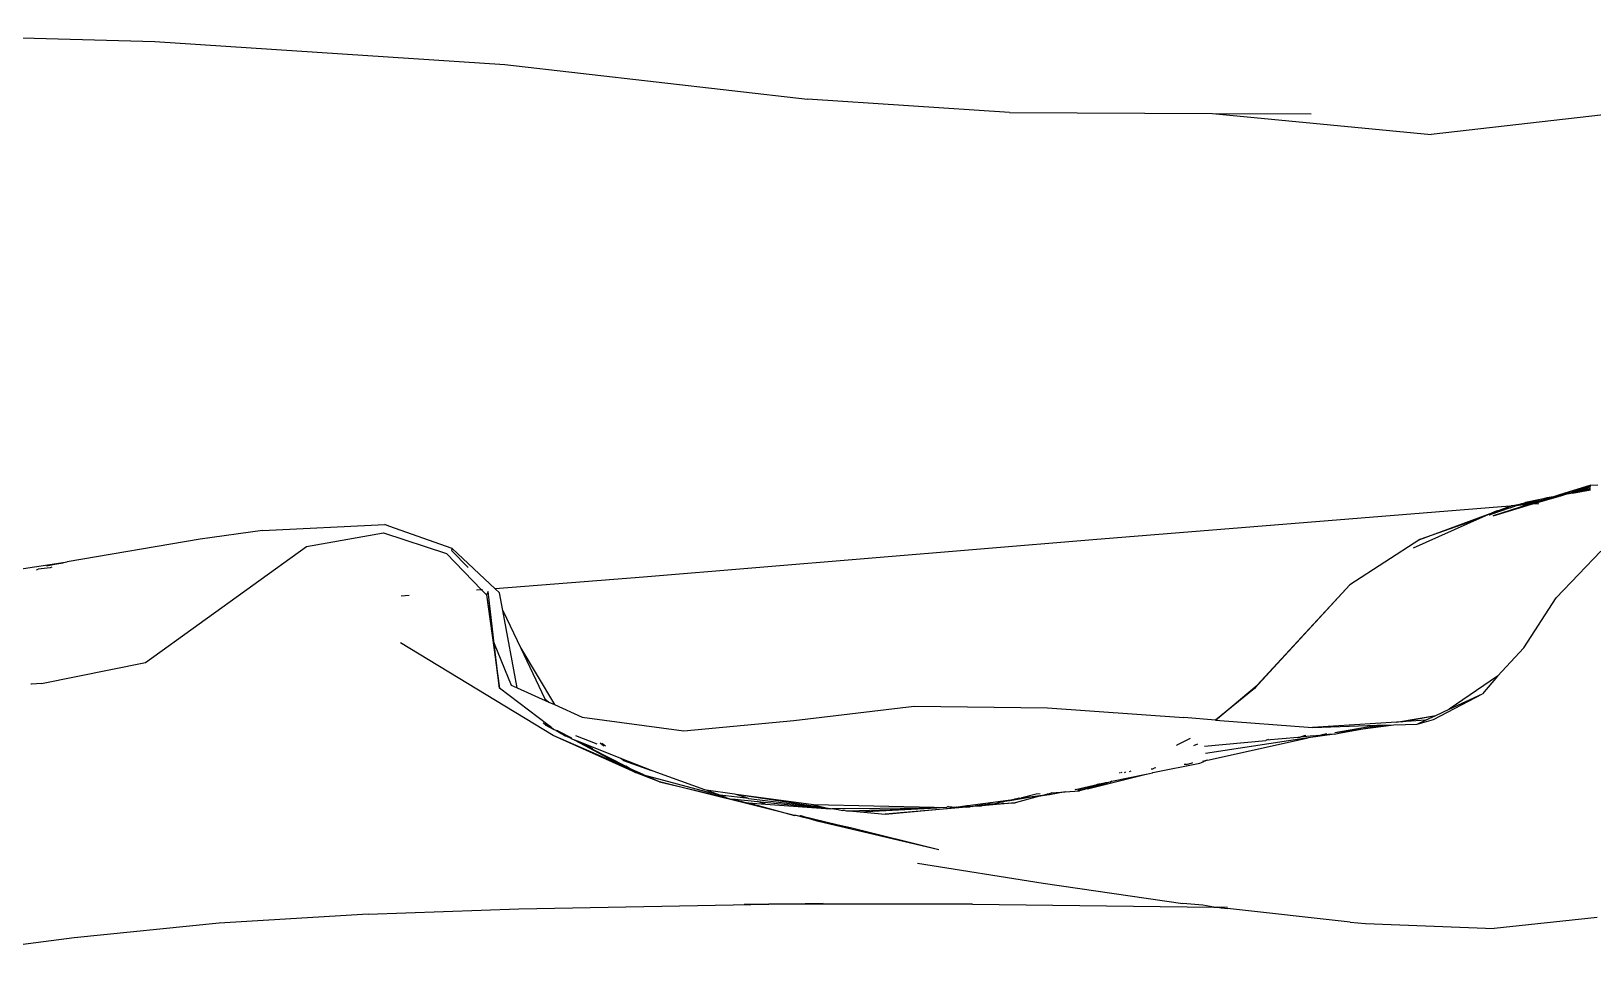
# Model space of a CAD drawing. Header units: millimetres. Extents: x -41292 to 298682, y -22072 to 33155.
# Drawn here: x 35002.5 to 35159.4, y 2991.4 to 3084.2 of the extents above; entities that cross this region are included whole.
import ezdxf

# ---------------------------------------------------------------- set-up
doc = ezdxf.new("R2010")
doc.units = ezdxf.units.MM

# ---------------------------------------------------------------- blocks, each defined once
blk = doc.blocks.new('AHSISHEUD')
for p, q in [((35603.12, 20732.28), (35642.3, 20731.26)), ((35642.3, 20731.26), (35677.45, 20728.94)), ((35677.45, 20728.94), (35707.85, 20725.46)), ((35810.19, 20726.45), (35770.53, 20721.9)), ((35728.15, 20724.12), (35707.85, 20725.46)), ((35728.15, 20724.12), (35748.55, 20724.03)), ((35748.55, 20724.03), (35770.53, 20721.9)), ((35748.55, 20724.03), (35758.47, 20723.99)), ((35780.59, 20684.78), (35783.31, 20685.58)), ((35782.79, 20685.53), (35782.12, 20685.42)), ((35782.36, 20685.39), (35783.31, 20685.58)), ((35782.79, 20685.53), (35782.36, 20685.39)), ((35783.21, 20685.66), (35782.79, 20685.53)), ((35783.31, 20685.58), (35782.79, 20685.53)), ((35783.21, 20685.66), (35784.72, 20686)), ((35783.94, 20685.89), (35783.21, 20685.66)), ((35783.31, 20685.58), (35783.39, 20685.61)), ((35783.39, 20685.61), (35783.54, 20685.64)), ((35783.54, 20685.64), (35783.85, 20685.74)), ((35783.85, 20685.74), (35784.72, 20686)), ((35784.7, 20685.91), (35783.85, 20685.74)), ((35786.54, 20686.7), (35783.94, 20685.89)), ((35786.53, 20686.56), (35783.94, 20685.89)), ((35786.53, 20686.34), (35784.7, 20685.91)), ((35786.53, 20686.28), (35784.7, 20685.91)), ((35784.7, 20685.91), (35786.53, 20686.25)), ((35784.72, 20686), (35786.53, 20686.53)), ((35784.72, 20686), (35786.53, 20686.4)), ((35786.54, 20686.7), (35787.26, 20686.75)), ((35778.41, 20684.59), (35736.51, 20681.23)), ((35769.37, 20681.26), (35776.82, 20684)), ((35776.82, 20684), (35775.38, 20683.36)), ((35778.45, 20684.43), (35776.4, 20683.71)), ((35776.4, 20683.71), (35777.58, 20684.23)), ((35776.73, 20683.64), (35780.59, 20684.78)), ((35780.31, 20684.76), (35776.73, 20683.64)), ((35776.96, 20684.05), (35776.82, 20684)), ((35776.96, 20684.05), (35777.04, 20684.1)), ((35777.17, 20684.13), (35777.04, 20684.1)), ((35777.17, 20684.13), (35777.2, 20684.14)), ((35777.2, 20684.14), (35778.41, 20684.59)), ((35777.58, 20684.23), (35777.2, 20684.14)), ((35777.58, 20684.23), (35777.65, 20684.26)), ((35777.65, 20684.26), (35778.41, 20684.59)), ((35778.45, 20684.43), (35777.65, 20684.26)), ((35778.41, 20684.59), (35778.52, 20684.61)), ((35778.45, 20684.43), (35779.1, 20684.66)), ((35778.52, 20684.61), (35778.56, 20684.62)), ((35778.56, 20684.62), (35779.56, 20684.82)), ((35779.1, 20684.66), (35778.56, 20684.62)), ((35779.25, 20684.67), (35779.1, 20684.66)), ((35780.83, 20685.08), (35779.25, 20684.67)), ((35779.56, 20684.82), (35779.25, 20684.67)), ((35779.57, 20684.7), (35779.25, 20684.67)), ((35779.56, 20684.82), (35779.99, 20684.97)), ((35781.85, 20685.24), (35779.57, 20684.7)), ((35780.31, 20684.76), (35779.57, 20684.7)), ((35781.29, 20685.23), (35779.99, 20684.97)), ((35781.85, 20685.24), (35780.31, 20684.76)), ((35780.59, 20684.78), (35780.31, 20684.76)), ((35781.34, 20684.84), (35780.59, 20684.78)), ((35781.29, 20685.23), (35780.83, 20685.08)), ((35781.79, 20685.33), (35781.29, 20685.23)), ((35782.12, 20685.42), (35781.79, 20685.33)), ((35781.79, 20685.33), (35782.36, 20685.39)), ((35782.36, 20685.39), (35781.85, 20685.24)), ((35653.12, 20682.16), (35665.4, 20682.74)), ((35665.81, 20682.57), (35665.4, 20682.74)), ((35672.18, 20680.34), (35665.81, 20682.57)), ((35775.38, 20683.36), (35768.7, 20680.38)), ((35775.38, 20683.36), (35769.37, 20681.26)), ((35776.33, 20683.69), (35776.35, 20683.7)), ((35776.4, 20683.71), (35776.35, 20683.7)), ((35646.85, 20681.27), (35633.5, 20679.01)), ((35653.12, 20682.16), (35646.85, 20681.27)), ((35657.54, 20680.54), (35665.27, 20681.93)), ((35665.27, 20681.93), (35671.6, 20679.83)), ((35736.51, 20681.23), (35691.38, 20677.48)), ((35769.37, 20681.26), (35762.36, 20676.69)), ((35641.37, 20668.89), (35657.54, 20680.54)), ((35671.6, 20679.83), (35675.12, 20676.19)), ((35672.18, 20680.34), (35672.09, 20680.13)), ((35673.76, 20678.44), (35672.09, 20680.13)), ((35672.18, 20680.34), (35676.49, 20676.3)), ((35783.06, 20675.39), (35787.56, 20680.08)), ((35628.68, 20678.27), (35633.3, 20678.97)), ((35630.41, 20678.21), (35630.58, 20678.28)), ((35631.78, 20678.41), (35630.58, 20678.28)), ((35631.41, 20678.6), (35633.3, 20678.97)), ((35633.1, 20678.87), (35631.41, 20678.6)), ((35631.94, 20678.46), (35631.78, 20678.41)), ((35633.3, 20678.97), (35633.45, 20678.99)), ((35633.45, 20678.99), (35633.5, 20679.01)), ((35675.12, 20676.19), (35674.62, 20676.15)), ((35675.2, 20676.2), (35675.12, 20676.19)), ((35675.12, 20676.19), (35675.6, 20675.7)), ((35691.38, 20677.48), (35676.49, 20676.3)), ((35676.49, 20676.3), (35676.92, 20675.89)), ((35762.36, 20676.69), (35752.78, 20666.28)), ((35762.36, 20676.69), (35753.05, 20666.63)), ((35667.84, 20675.63), (35667.03, 20675.56)), ((35675.78, 20676.03), (35675.6, 20675.7)), ((35675.6, 20675.7), (35676.92, 20666.33)), ((35675.6, 20675.7), (35676.32, 20671.01)), ((35676.39, 20670.82), (35675.78, 20676.03)), ((35677.25, 20674.11), (35676.92, 20675.89)), ((35779.81, 20670.36), (35783.06, 20675.39)), ((35678.68, 20666.36), (35677.25, 20674.11)), ((35677.25, 20674.11), (35679.06, 20670.32)), ((35682.31, 20661.55), (35666.98, 20670.87)), ((35676.92, 20666.33), (35676.32, 20671.01)), ((35676.32, 20671.01), (35676.39, 20670.82)), ((35676.92, 20666.33), (35676.39, 20670.82)), ((35676.39, 20670.82), (35678.08, 20666.62)), ((35679.06, 20670.32), (35682.44, 20664.67)), ((35679.06, 20670.32), (35681.48, 20665.24)), ((35779.81, 20670.36), (35777.19, 20667.51)), ((35630.91, 20666.8), (35641.37, 20668.89)), ((35629.9, 20666.72), (35629.85, 20666.72)), ((35630.91, 20666.8), (35629.9, 20666.72)), ((35777.19, 20667.51), (35772.34, 20664.21)), ((35777.19, 20667.51), (35775.68, 20665.76)), ((35681.77, 20662.65), (35676.92, 20666.33)), ((35678.08, 20666.62), (35678.68, 20666.36)), ((35678.68, 20666.36), (35681.89, 20664.92)), ((35681.48, 20665.24), (35681.89, 20664.92)), ((35748.85, 20663.12), (35753.05, 20666.63)), ((35752.78, 20666.28), (35748.85, 20663.12)), ((35753.05, 20666.63), (35752.78, 20666.28)), ((35770.74, 20663.16), (35775.68, 20665.76)), ((35772.34, 20664.21), (35775.68, 20665.76)), ((35681.89, 20664.92), (35682.44, 20664.67)), ((35682.44, 20664.67), (35685.22, 20663.42)), ((35706.48, 20663.06), (35718.57, 20664.5)), ((35718.57, 20664.5), (35731.98, 20664.34)), ((35731.98, 20664.34), (35745.66, 20663.37)), ((35767.02, 20662.92), (35771, 20663.59)), ((35767.55, 20662.95), (35771, 20663.59)), ((35769.96, 20663.11), (35771, 20663.59)), ((35771, 20663.59), (35772.34, 20664.21)), ((35681.31, 20662.83), (35681.4, 20662.73)), ((35681.4, 20662.73), (35682.07, 20662.42)), ((35681.77, 20662.65), (35681.4, 20662.73)), ((35681.49, 20662.63), (35682.39, 20662.17)), ((35682.07, 20662.42), (35681.77, 20662.65)), ((35682.07, 20662.42), (35682.39, 20662.17)), ((35682.58, 20662.06), (35682.39, 20662.17)), ((35682.58, 20662.06), (35683.01, 20661.85)), ((35682.62, 20662.11), (35682.73, 20662.07)), ((35682.73, 20662.07), (35682.78, 20662.02)), ((35682.78, 20662.02), (35684.14, 20661.33)), ((35682.78, 20662.02), (35683.01, 20661.85)), ((35685.22, 20663.42), (35695.44, 20662.03)), ((35695.44, 20662.03), (35706.48, 20663.06)), ((35748.85, 20663.12), (35745.66, 20663.37)), ((35748.85, 20663.12), (35758.58, 20662.37)), ((35767.02, 20662.92), (35758.58, 20662.37)), ((35758.58, 20662.37), (35765.06, 20662.59)), ((35760.85, 20661.87), (35765.06, 20662.59)), ((35760.85, 20661.87), (35763.64, 20662.23)), ((35761.23, 20661.79), (35763.64, 20662.23)), ((35763.64, 20662.23), (35766.77, 20662.64)), ((35763.64, 20662.23), (35765.66, 20662.6)), ((35765.06, 20662.59), (35765.66, 20662.6)), ((35765.66, 20662.6), (35766.77, 20662.64)), ((35766.77, 20662.64), (35769.11, 20662.72)), ((35767.55, 20662.95), (35767.02, 20662.92)), ((35769.96, 20663.11), (35767.55, 20662.95)), ((35769.11, 20662.72), (35770.74, 20663.16)), ((35769.11, 20662.72), (35769.96, 20663.11)), ((35690.57, 20657.84), (35682.31, 20661.55)), ((35689.23, 20658.55), (35682.31, 20661.55)), ((35683.01, 20661.85), (35683.13, 20661.77)), ((35683.13, 20661.77), (35683.8, 20661.42)), ((35683.51, 20661.49), (35683.13, 20661.77)), ((35683.8, 20661.42), (35683.51, 20661.49)), ((35683.8, 20661.42), (35683.94, 20661.38)), ((35684.12, 20661.25), (35683.94, 20661.38)), ((35684.12, 20661.25), (35684.48, 20661.1)), ((35684.14, 20661.33), (35684.19, 20661.32)), ((35684.48, 20661.1), (35689.62, 20658.48)), ((35684.48, 20661.1), (35689.23, 20658.55)), ((35685.02, 20660.89), (35684.48, 20661.1)), ((35686.72, 20660.69), (35684.6, 20661.53)), ((35685.02, 20660.89), (35686.25, 20660.25)), ((35689.12, 20659.26), (35685.02, 20660.89)), ((35687.03, 20660.82), (35687.41, 20660.52)), ((35687.56, 20660.48), (35687.19, 20660.77)), ((35744.94, 20660.61), (35744.97, 20660.61)), ((35746.29, 20661.27), (35744.97, 20660.61)), ((35747.04, 20660.7), (35746.64, 20660.54)), ((35747.75, 20660.49), (35753.89, 20661.06)), ((35758.16, 20661.32), (35747.83, 20659.77)), ((35748.03, 20659.08), (35758.16, 20661.32)), ((35753.92, 20661.08), (35753.89, 20661.06)), ((35753.96, 20661.09), (35753.92, 20661.08)), ((35757.12, 20661.37), (35753.96, 20661.09)), ((35754.16, 20661.16), (35753.96, 20661.09)), ((35754.16, 20661.16), (35754.19, 20661.17)), ((35757.19, 20661.37), (35757.12, 20661.37)), ((35757.19, 20661.37), (35757.27, 20661.41)), ((35757.27, 20661.41), (35757.35, 20661.41)), ((35757.86, 20661.55), (35757.35, 20661.41)), ((35758.71, 20661.52), (35757.35, 20661.41)), ((35757.86, 20661.55), (35757.91, 20661.56)), ((35760.81, 20661.71), (35758.16, 20661.32)), ((35758.71, 20661.52), (35759.15, 20661.59)), ((35759.15, 20661.59), (35759.33, 20661.57)), ((35759.57, 20661.63), (35759.33, 20661.57)), ((35760.02, 20661.73), (35759.57, 20661.63)), ((35760.81, 20661.71), (35759.57, 20661.63)), ((35760.81, 20661.71), (35761.23, 20661.79)), ((35689.39, 20659.05), (35689.12, 20659.26)), ((35692.2, 20658.05), (35689.12, 20659.26)), ((35689.39, 20659.05), (35692.2, 20658.05)), ((35742.55, 20657.84), (35747.29, 20658.8)), ((35745.92, 20658.67), (35746.5, 20658.83)), ((35746.5, 20658.83), (35746.58, 20658.84)), ((35747.29, 20658.8), (35747.43, 20658.87)), ((35747.43, 20658.87), (35747.68, 20658.94)), ((35748.03, 20659.08), (35747.55, 20658.97)), ((35748.03, 20659.08), (35747.68, 20658.94)), ((35689.23, 20658.55), (35690.57, 20657.84)), ((35690.03, 20658.21), (35689.23, 20658.55)), ((35690.03, 20658.21), (35689.62, 20658.48)), ((35690.57, 20657.84), (35690.03, 20658.21)), ((35691.34, 20657.64), (35690.03, 20658.21)), ((35692.99, 20656.92), (35690.57, 20657.84)), ((35690.57, 20657.84), (35691.34, 20657.64)), ((35691.34, 20657.64), (35691.39, 20657.62)), ((35691.39, 20657.62), (35698.15, 20655.82)), ((35692.99, 20656.92), (35691.39, 20657.62)), ((35692.73, 20657.84), (35692.2, 20658.05)), ((35697.55, 20656.1), (35692.73, 20657.84)), ((35735.99, 20656.22), (35741.89, 20657.68)), ((35738.44, 20656.97), (35741.89, 20657.68)), ((35739.19, 20657.79), (35739.28, 20657.84)), ((35739.45, 20657.86), (35739.35, 20657.81)), ((35739.7, 20657.86), (35739.84, 20657.91)), ((35740.33, 20657.98), (35740.19, 20657.92)), ((35741.89, 20657.68), (35741.92, 20657.68)), ((35741.92, 20657.68), (35742.52, 20657.83)), ((35742.39, 20658.21), (35742.55, 20658.23)), ((35742.55, 20657.84), (35742.52, 20657.83)), ((35742.55, 20658.23), (35742.7, 20658.3)), ((35742.86, 20658.33), (35742.7, 20658.3)), ((35745.92, 20658.67), (35745.69, 20658.64)), ((35706.56, 20653.52), (35692.99, 20656.92)), ((35692.99, 20656.92), (35699.65, 20655.34)), ((35697.68, 20656.08), (35697.55, 20656.1)), ((35699.05, 20655.59), (35697.68, 20656.08)), ((35700.54, 20655.68), (35697.68, 20656.08)), ((35698.72, 20655.64), (35698.15, 20655.82)), ((35700.7, 20655.63), (35700.54, 20655.68)), ((35730.84, 20655.67), (35729.38, 20655.3)), ((35731.22, 20655.7), (35730.84, 20655.67)), ((35732.14, 20655.72), (35731.93, 20655.66)), ((35732.25, 20655.74), (35732.14, 20655.72)), ((35733.76, 20655.9), (35732.18, 20655.62)), ((35732.42, 20655.8), (35732.25, 20655.74)), ((35732.42, 20655.8), (35733.76, 20655.9)), ((35733.76, 20655.9), (35735.17, 20656.01)), ((35734.73, 20656.19), (35734.8, 20656.16)), ((35734.8, 20656.16), (35736.95, 20656.65)), ((35734.8, 20656.16), (35736.61, 20656.47)), ((35735.01, 20656.08), (35735.04, 20656.06)), ((35735.92, 20656.2), (35735.04, 20656.06)), ((35735.92, 20656.2), (35735.17, 20656.01)), ((35735.95, 20656.2), (35735.92, 20656.2)), ((35735.99, 20656.22), (35735.95, 20656.2)), ((35738.32, 20656.93), (35735.99, 20656.22)), ((35736.61, 20656.47), (35735.99, 20656.22)), ((35736.61, 20656.47), (35737.72, 20656.81)), ((35736.95, 20656.65), (35736.61, 20656.47)), ((35737.13, 20656.68), (35736.95, 20656.65)), ((35737.17, 20656.7), (35737.13, 20656.68)), ((35737.17, 20656.7), (35737.72, 20656.81)), ((35737.72, 20656.81), (35737.83, 20656.84)), ((35737.83, 20656.84), (35738.32, 20656.93)), ((35738.44, 20656.97), (35738.32, 20656.93)), ((35698.72, 20655.64), (35699.65, 20655.34)), ((35699.09, 20655.57), (35699.05, 20655.59)), ((35701.93, 20655.23), (35699.09, 20655.57)), ((35699.65, 20655.34), (35699.09, 20655.57)), ((35699.65, 20655.34), (35699.85, 20655.29)), ((35699.85, 20655.29), (35700.06, 20655.22)), ((35700.06, 20655.22), (35700.57, 20655.17)), ((35700.57, 20655.17), (35700.71, 20655.08)), ((35700.57, 20655.17), (35702.83, 20654.94)), ((35701.93, 20655.23), (35700.7, 20655.63)), ((35708.45, 20654.6), (35700.7, 20655.63)), ((35710.18, 20654.2), (35700.7, 20655.63)), ((35700.71, 20655.08), (35700.82, 20655.05)), ((35700.82, 20655.05), (35701.18, 20654.97)), ((35701.18, 20654.97), (35701.39, 20654.92)), ((35701.39, 20654.92), (35701.7, 20654.83)), ((35701.7, 20654.83), (35701.89, 20654.82)), ((35701.89, 20654.82), (35703.63, 20654.67)), ((35701.89, 20654.82), (35702, 20654.75)), ((35701.97, 20655.22), (35701.93, 20655.23)), ((35710.18, 20654.2), (35701.97, 20655.22)), ((35702, 20654.75), (35702.48, 20654.65)), ((35702.6, 20654.59), (35702.48, 20654.65)), ((35702.6, 20654.59), (35702.92, 20654.53)), ((35703.63, 20654.67), (35702.83, 20654.94)), ((35702.83, 20654.94), (35710.18, 20654.2)), ((35702.92, 20654.53), (35706.56, 20653.52)), ((35703.63, 20654.67), (35710.18, 20654.2)), ((35708.45, 20654.6), (35710.18, 20654.2)), ((35720.59, 20654.35), (35708.45, 20654.6)), ((35710.18, 20654.2), (35710.29, 20654.22)), ((35710.29, 20654.22), (35719.99, 20654.31)), ((35710.29, 20654.22), (35710.95, 20654.12)), ((35710.95, 20654.12), (35711.37, 20654.05)), ((35712.04, 20654.01), (35718.21, 20654.2)), ((35713.14, 20653.9), (35720.85, 20654.29)), ((35713.14, 20653.9), (35718.21, 20654.2)), ((35723.82, 20654.38), (35715.67, 20653.66)), ((35715.67, 20653.66), (35722.94, 20654.35)), ((35718.21, 20654.2), (35719.99, 20654.31)), ((35718.21, 20654.2), (35720.85, 20654.29)), ((35719.99, 20654.31), (35720.59, 20654.35)), ((35720.59, 20654.35), (35720.95, 20654.37)), ((35720.85, 20654.29), (35721.13, 20654.35)), ((35720.95, 20654.37), (35721.13, 20654.35)), ((35721.13, 20654.35), (35721.86, 20654.38)), ((35721.99, 20654.43), (35721.86, 20654.38)), ((35721.99, 20654.43), (35722.05, 20654.4)), ((35722.05, 20654.4), (35722.36, 20654.4)), ((35722.36, 20654.4), (35722.53, 20654.37)), ((35722.53, 20654.37), (35722.79, 20654.39)), ((35722.79, 20654.39), (35722.94, 20654.35)), ((35722.94, 20654.35), (35722.98, 20654.39)), ((35722.98, 20654.39), (35723, 20654.42)), ((35722.98, 20654.39), (35723.23, 20654.38)), ((35723, 20654.42), (35723.86, 20654.54)), ((35723.23, 20654.38), (35723.37, 20654.39)), ((35723.37, 20654.39), (35724.13, 20654.47)), ((35723.37, 20654.39), (35723.82, 20654.38)), ((35723.82, 20654.38), (35723.95, 20654.39)), ((35723.86, 20654.54), (35723.96, 20654.55)), ((35723.95, 20654.39), (35724.19, 20654.39)), ((35723.96, 20654.55), (35728.03, 20655.08)), ((35724.13, 20654.47), (35724.46, 20654.44)), ((35724.46, 20654.44), (35724.19, 20654.39)), ((35724.51, 20654.44), (35724.46, 20654.44)), ((35724.72, 20654.48), (35724.51, 20654.44)), ((35724.79, 20654.48), (35724.72, 20654.48)), ((35724.85, 20654.49), (35724.79, 20654.48)), ((35725.31, 20654.58), (35724.85, 20654.49)), ((35724.85, 20654.49), (35725.25, 20654.51)), ((35725.25, 20654.51), (35725.33, 20654.51)), ((35725.56, 20654.6), (35725.31, 20654.58)), ((35725.37, 20654.52), (35725.33, 20654.51)), ((35728.72, 20654.81), (35725.37, 20654.52)), ((35725.56, 20654.6), (35725.37, 20654.52)), ((35725.56, 20654.6), (35725.76, 20654.66)), ((35725.76, 20654.66), (35725.94, 20654.64)), ((35725.94, 20654.64), (35725.99, 20654.67)), ((35726.12, 20654.68), (35725.99, 20654.67)), ((35726.23, 20654.67), (35726.12, 20654.68)), ((35726.23, 20654.67), (35726.33, 20654.72)), ((35726.33, 20654.72), (35726.37, 20654.69)), ((35726.37, 20654.69), (35726.68, 20654.71)), ((35727.31, 20654.86), (35726.68, 20654.71)), ((35726.68, 20654.71), (35728.72, 20654.81)), ((35727.47, 20654.88), (35727.31, 20654.86)), ((35727.55, 20654.91), (35727.47, 20654.88)), ((35727.69, 20654.93), (35727.55, 20654.91)), ((35728.28, 20655.08), (35727.69, 20654.93)), ((35728.19, 20655.01), (35727.69, 20654.93)), ((35728.03, 20655.08), (35728.28, 20655.08)), ((35730.34, 20655.38), (35728.19, 20655.01)), ((35728.62, 20655.13), (35728.28, 20655.08)), ((35728.64, 20655.16), (35728.62, 20655.13)), ((35728.88, 20655.19), (35728.64, 20655.16)), ((35731.18, 20655.47), (35728.72, 20654.81)), ((35729.07, 20655.26), (35728.88, 20655.19)), ((35729.25, 20655.24), (35729.07, 20655.26)), ((35729.38, 20655.3), (35729.25, 20655.24)), ((35729.38, 20655.3), (35731.73, 20655.62)), ((35731.18, 20655.47), (35730.34, 20655.38)), ((35731.25, 20655.48), (35731.18, 20655.47)), ((35731.35, 20655.52), (35731.25, 20655.48)), ((35731.41, 20655.52), (35731.35, 20655.52)), ((35731.73, 20655.62), (35731.41, 20655.52)), ((35732.18, 20655.62), (35731.41, 20655.52)), ((35731.87, 20655.64), (35731.73, 20655.62)), ((35731.93, 20655.66), (35731.87, 20655.64)), ((35706.71, 20653.52), (35706.56, 20653.52)), ((35707.48, 20653.32), (35706.71, 20653.52)), ((35707.09, 20653.53), (35707.12, 20653.53)), ((35707.12, 20653.53), (35707.22, 20653.5)), ((35707.22, 20653.5), (35712.19, 20652.3)), ((35708.3, 20653.14), (35707.22, 20653.5)), ((35708.3, 20653.14), (35707.48, 20653.32)), ((35708.82, 20652.97), (35708.3, 20653.14)), ((35712.19, 20652.3), (35708.3, 20653.14)), ((35712.19, 20652.3), (35708.82, 20652.97)), ((35721.05, 20650.08), (35708.82, 20652.97)), ((35711.63, 20654.03), (35711.37, 20654.05)), ((35711.63, 20654.03), (35711.78, 20654)), ((35711.78, 20654), (35712.04, 20654.01)), ((35712.04, 20654.01), (35713.14, 20653.9)), ((35713.14, 20653.9), (35715.67, 20653.66)), ((35721.05, 20650.08), (35712.19, 20652.3)), ((35718.9, 20648.73), (35731.52, 20646.75)), ((35731.52, 20646.75), (35745.58, 20644.69)), ((35703.98, 20644.63), (35709.42, 20644.74)), ((35747.58, 20644.52), (35745.58, 20644.69)), ((35663.73, 20643.61), (35648.75, 20642.72)), ((35663.73, 20643.61), (35678.85, 20644.15)), ((35678.85, 20644.15), (35703.98, 20644.63)), ((35701.5, 20644.63), (35703.98, 20644.63)), ((35724.45, 20644.64), (35703.98, 20644.63)), ((35724.45, 20644.64), (35748.68, 20644.34)), ((35748.68, 20644.34), (35747.58, 20644.52)), ((35748.68, 20644.34), (35749.1, 20644.33)), ((35750.05, 20644.31), (35749.1, 20644.33)), ((35749.1, 20644.33), (35749.42, 20644.27)), ((35749.42, 20644.27), (35749.46, 20644.26)), ((35749.46, 20644.26), (35750.06, 20644.18)), ((35762.38, 20642.82), (35750.06, 20644.18)), ((35787.2, 20643.28), (35776.84, 20642.19)), ((35648.75, 20642.72), (35634.19, 20641.24)), ((35762.38, 20642.82), (35763.92, 20642.69)), ((35763.92, 20642.69), (35776.84, 20642.19)), ((35634.19, 20641.24), (35620.18, 20639.45))]:
    blk.add_line(p, q)

msp = doc.modelspace()

# ---------------------------------------------------------------- block references
msp.add_blockref('AHSISHEUD', (-627.37, -17648.09))

doc.saveas('drawing.dxf')
